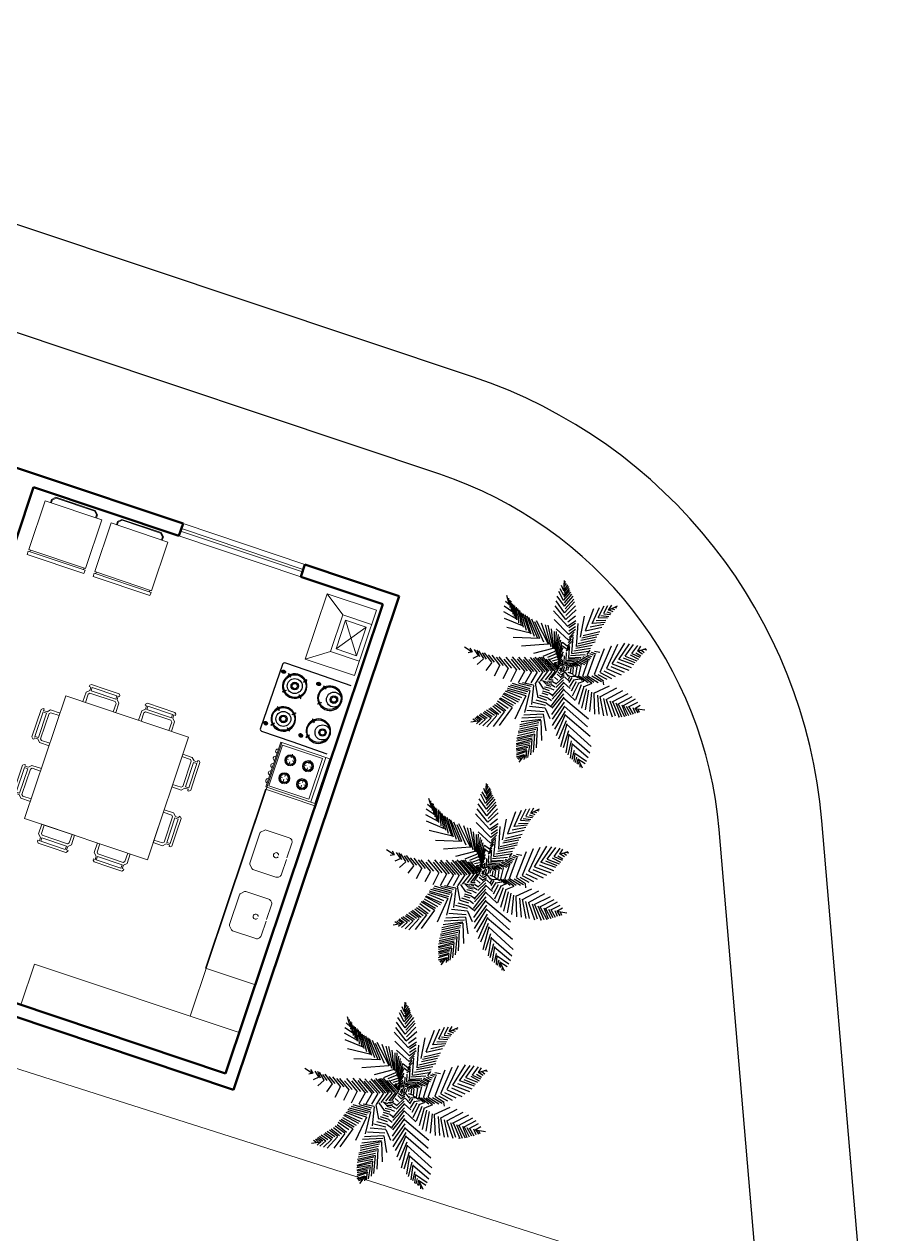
# Model space of a CAD drawing. Header units: metres. Extents: x 263639 to 269142, y 7370519 to 7372711.
# Drawn here: x 265395.38 to 265405.34, y 7371445.46 to 7371459.59 of the extents above; entities that cross this region are included whole.
import ezdxf

# ---------------------------------------------------------------- set-up
doc = ezdxf.new("R2010")
doc.units = ezdxf.units.M
for name, color, linetype, lineweight in [('Esq__0.05', 2, 'Continuous', 5), ('Esq__0.1', 134, 'Continuous', 15), ('Mob_0.05', 13, 'Continuous', 5), ('Mob_0.1', 31, 'Continuous', 9), ('Mob_Molhado_0.05', 253, 'Continuous', 5), ('Mob_Molhado_0.1', 21, 'Continuous', 13), ('Parede', 6, 'Continuous', 50)]:
    doc.layers.add(name, color=color, linetype=linetype, lineweight=lineweight)
doc.layers.add('NOI THAT', color=42, linetype='Continuous')
doc.layers.add('PY', color=104, linetype='Continuous')

# ---------------------------------------------------------------- blocks, each defined once
blk = doc.blocks.new('Geladeira')
at = {"layer": 'Mob_0.05'}
for p, q in [((-50.7, -40.9, -7.2), (18.8, -40.9, -7.2)), ((-50.7, -44.9, -7.2), (-50.7, -40.9, -7.2)), ((-48.7, -40.9, -7.2), (-48.7, -38.9, -7.2)), ((16.8, -40.9, -7.2), (16.8, -38.9, -7.2)), ((18.8, -44.9, -7.2), (18.8, -40.9, -7.2)), ((18.8, -44.9, -7.2), (18.8, -40.9, -7.2)), ((-50.7, -44.9, -7.2), (18.8, -44.9, -7.2))]:
    blk.add_line(p, q, dxfattribs=at)
at = {"layer": 'Mob_0.05', "elevation": -7.2}
for points in [[(-44, 20.6), (-44, 24.6), (-40, 28.6), (8, 28.6), (12, 24.6), (12, 20.6)], [(-43, 20.6), (-43, 24.2), (-39.5, 27.6), (7.6, 27.6), (11, 24.2), (11, 20.6)]]:
    blk.add_lwpolyline(points, dxfattribs=at)
at = {"layer": 'Mob_0.1'}
for p, q in [((18.8, 20.6, -7.2), (-50.7, 20.6, -7.2)), ((-50.7, -38.9, -7.2), (-50.7, 20.6, -7.2)), ((18.8, -38.9, -7.2), (18.8, 20.6, -7.2)), ((18.8, -38.9, -7.2), (18.8, 20.6, -7.2)), ((-50.7, -38.9, -7.2), (18.8, -38.9, -7.2))]:
    blk.add_line(p, q, dxfattribs=at)
blk = doc.blocks.new('Fogao_6_B')
at = {"layer": 'Mob_0.05', "ltscale": 0.03}
for p, q in [((-36.8, 1.4, -7.2), (-41.2, 1.4, -7.2)), ((-33.8, 3.5, -7.2), (-33.8, 7.8, -7.2)), ((-31.7, 1.4, -7.2), (-27.3, 1.4, -7.2)), ((-14, 1.4, -7.2), (-18.3, 1.4, -7.2)), ((-11.8, 3.5, -7.2), (-11.8, 7.8, -7.2)), ((-10.6, 1.4, -7.2), (-6.2, 1.4, -7.2)), ((-33.8, -0.8, -7.2), (-33.8, -5.1, -7.2)), ((-33.8, -18.1, -7.2), (-33.8, -13.8, -7.2)), ((-11.8, -0.8, -7.2), (-11.8, -5.1, -7.2)), ((-11.8, -18.1, -7.2), (-11.8, -13.8, -7.2)), ((-36.8, -20.2, -7.2), (-41.2, -20.2, -7.2)), ((-33.8, -22.4, -7.2), (-33.8, -26.7, -7.2)), ((-31.7, -20.2, -7.2), (-27.3, -20.2, -7.2)), ((-14, -20.2, -7.2), (-18.3, -20.2, -7.2)), ((-11.8, -22.4, -7.2), (-11.8, -26.7, -7.2)), ((-10.6, -20.2, -7.2), (-6.2, -20.2, -7.2))]:
    blk.add_line(p, q, dxfattribs=at)
at = {"layer": 'Mob_0.05', "elevation": -7.2}
blk.add_lwpolyline([(2, -34.4), (2, 14.6), (-47.5, 14.6), (-47.5, -34.4), (2, -34.4)], dxfattribs=at)
at = {"layer": 'Mob_0.05'}
for centre, radius in [((-33.8, 1.4, -7.2), 6.47), ((-33.8, 1.4, -7.2), 5.47), ((-33.8, 1.4, -7.2), 4.47), ((-11.8, 1.4, -7.2), 6.47), ((-11.8, 1.4, -7.2), 5.47), ((-11.8, 1.4, -7.2), 4.47), ((-33.8, -20.2, -7.2), 6.47), ((-11.8, -20.2, -7.2), 6.47), ((-33.8, -20.2, -7.2), 5.47), ((-33.8, -20.2, -7.2), 4.47), ((-11.8, -20.2, -7.2), 5.47), ((-11.8, -20.2, -7.2), 4.47)]:
    blk.add_circle(centre, radius, dxfattribs=at)
for centre in [(-39.2, -37.4, -7.2), (-30.4, -37.4, -7.2), (-21.4, -37.4, -7.2), (-12.5, -37.4, -7.2), (-3, -37.4, -7.2)]:
    blk.add_arc(centre, 2.44, 180, 0, dxfattribs=at)
at = {"layer": 'Mob_0.1'}
for p, q in [((-50, 22.6, -7.2), (-50, -37.4, -7.2)), ((4.5, 22.6, -7.2), (-50, 22.6, -7.2)), ((4.5, 22.6, -7.2), (4.5, -37.4, -7.2)), ((-50, -37.4, -7.2), (4.5, -37.4, -7.2))]:
    blk.add_line(p, q, dxfattribs=at)
at = {"layer": 'Mob_0.1', "elevation": -7.2}
blk.add_lwpolyline([(4.5, 17.6), (-50, 17.6)], dxfattribs=at)
blk = doc.blocks.new('churrasqueira')
at = {"layer": 'Mob_Molhado_0.05'}
for p, q in [((11.5, 16.8), (-23.5, -8.2)), ((11.5, -8.2), (-23.5, 16.8)), ((11.5, 16.8), (-23.5, -8.2)), ((11.5, -8.2), (-23.5, 16.8))]:
    blk.add_line(p, q, dxfattribs=at)
at = {"layer": 'Mob_Molhado_0.1'}
for p, q in [((-28.5, 21.8), (-28.5, -13.2)), ((-23.5, 16.8), (-23.5, -8.2)), ((-23.5, 16.8), (11.5, 16.8)), ((11.5, 16.8), (11.5, -8.2)), ((16.5, 21.8), (16.5, -13.2)), ((-46, -38.2), (-28.5, -13.2)), ((-28.5, -13.2), (16.5, -13.2)), ((-23.5, -8.2), (11.5, -8.2)), ((34, -38.2), (16.5, -13.2))]:
    blk.add_line(p, q, dxfattribs=at)
blk.add_lwpolyline([(34, 21.8), (34, -38.2), (-46, -38.2), (-46, 21.8)], close=True, dxfattribs=at)
blk = doc.blocks.new('Mesa 150x150')
at = {"layer": 'Mob_0.05'}
for p, q in [((-111, 76), (-112.5, 74.4)), ((-112.5, 64.1), (-112.5, 74.4)), ((-111, 76), (-80.1, 76)), ((-78.5, 74.4), (-80.1, 76)), ((-78.5, 74.4), (-78.5, 64.1)), ((-44.5, 74.4), (-43, 76)), ((-44.5, 74.4), (-44.5, 64.1)), ((-12.1, 76), (-43, 76)), ((-12.1, 76), (-10.5, 74.4)), ((-10.5, 64.1), (-10.5, 74.4)), ((-148.4, 38.6), (-146.8, 40.1)), ((-148.4, 38.6), (-148.4, 7.7)), ((-136.5, 40.1), (-146.8, 40.1)), ((13.5, 40.1), (23.7, 40.1)), ((25.3, 38.6), (23.7, 40.1)), ((25.3, 38.6), (25.3, 7.7)), ((-146.8, 6.1), (-148.4, 7.7)), ((-146.8, 6.1), (-136.5, 6.1)), ((23.7, 6.1), (13.5, 6.1)), ((23.7, 6.1), (25.3, 7.7)), ((-146.8, -27.9), (-148.4, -29.4)), ((-146.8, -27.9), (-136.5, -27.9)), ((23.7, -27.9), (13.5, -27.9)), ((23.7, -27.9), (25.3, -29.4)), ((-148.4, -60.3), (-148.4, -29.4)), ((25.3, -60.3), (25.3, -29.4)), ((-148.4, -60.3), (-146.8, -61.9)), ((-136.5, -61.9), (-146.8, -61.9)), ((13.5, -61.9), (23.7, -61.9)), ((25.3, -60.3), (23.7, -61.9)), ((-112.5, -85.9), (-112.5, -96.1)), ((-111, -97.7), (-112.5, -96.1)), ((-111, -97.7), (-80.1, -97.7)), ((-78.5, -96.1), (-80.1, -97.7)), ((-78.5, -96.1), (-78.5, -85.9)), ((-44.5, -96.1), (-44.5, -85.9)), ((-44.5, -96.1), (-43, -97.7)), ((-12.1, -97.7), (-43, -97.7)), ((-12.1, -97.7), (-10.5, -96.1)), ((-10.5, -85.9), (-10.5, -96.1))]:
    blk.add_line(p, q, dxfattribs=at)
at = {"layer": 'Mob_0.1'}
for p, q in [((-112.6, 86.1), (-114.2, 84.5)), ((-114.2, 83.1), (-114.2, 84.5)), ((-112.6, 86.1), (-95.7, 86.1)), ((-95.7, 86.1), (-78.9, 86.1)), ((-77.2, 84.5), (-78.9, 86.1)), ((-77.2, 83.1), (-77.2, 84.5)), ((-45.9, 84.5), (-44.2, 86.1)), ((-45.9, 83.1), (-45.9, 84.5)), ((-27.4, 86.1), (-44.2, 86.1)), ((-10.5, 86.1), (-27.4, 86.1)), ((-10.5, 86.1), (-8.9, 84.5)), ((-8.9, 83.1), (-8.9, 84.5)), ((-112.2, 79), (-115.5, 75.6)), ((-115.5, 64.1), (-115.5, 75.6)), ((-114.2, 83.1), (-112.2, 83.1)), ((-112.2, 79), (-112.2, 83.1)), ((-110.5, 79), (-110.6, 83.1)), ((-110.6, 83.1), (-80.6, 83.1)), ((-110.5, 79), (-80.6, 79)), ((-80.6, 83.1), (-80.6, 79)), ((-78.9, 83.1), (-78.9, 79)), ((-78.9, 83.1), (-77.2, 83.1)), ((-75.5, 75.6), (-78.9, 79)), ((-75.5, 75.6), (-75.5, 64.1)), ((-47.5, 75.6), (-44.2, 79)), ((-47.5, 75.6), (-47.5, 64.1)), ((-44.2, 83.1), (-45.9, 83.1)), ((-44.2, 83.1), (-44.2, 79)), ((-42.5, 83.1), (-42.5, 79)), ((-12.5, 83.1), (-42.5, 83.1)), ((-12.5, 79), (-42.5, 79)), ((-12.5, 79), (-12.5, 83.1)), ((-10.9, 79), (-10.9, 83.1)), ((-8.9, 83.1), (-10.9, 83.1)), ((-10.9, 79), (-7.5, 75.6)), ((-7.5, 64.1), (-7.5, 75.6)), ((13.5, 64.1), (-136.5, 64.1)), ((-136.5, 64.1), (-136.5, -85.9)), ((-47.5, 64.1), (-7.5, 64.1)), ((13.5, -85.9), (13.5, 64.1)), ((-151.4, 39.8), (-148, 43.1)), ((-136.5, 43.1), (-148, 43.1)), ((13.5, 43.1), (25, 43.1)), ((28.3, 39.8), (25, 43.1)), ((-158.5, 40.1), (-156.9, 41.8)), ((-158.5, 40.1), (-158.5, 23.3)), ((-155.5, 41.8), (-156.9, 41.8)), ((-155.5, 41.8), (-155.5, 39.8)), ((-151.4, 39.8), (-155.5, 39.8)), ((-151.4, 38.1), (-155.5, 38.1)), ((-155.5, 38.1), (-155.5, 8.1)), ((-151.4, 38.1), (-151.4, 8.1)), ((28.3, 39.8), (32.5, 39.8)), ((28.3, 38.1), (32.5, 38.1)), ((28.3, 38.1), (28.3, 8.1)), ((32.5, 41.8), (33.8, 41.8)), ((32.5, 41.8), (32.5, 39.8)), ((32.5, 38.1), (32.5, 8.1)), ((35.5, 40.1), (33.8, 41.8)), ((35.5, 40.1), (35.5, 23.3)), ((-158.5, 23.3), (-158.5, 6.5)), ((35.5, 23.3), (35.5, 6.5)), ((-156.9, 4.8), (-158.5, 6.5)), ((-155.5, 4.8), (-156.9, 4.8)), ((-155.5, 8.1), (-151.4, 8.1)), ((-155.5, 6.5), (-151.4, 6.5)), ((-155.5, 6.5), (-155.5, 4.8)), ((-148, 3.1), (-151.4, 6.5)), ((-148, 3.1), (-136.5, 3.1)), ((25, 3.1), (13.5, 3.1)), ((25, 3.1), (28.3, 6.5)), ((32.5, 8.1), (28.3, 8.1)), ((32.5, 6.5), (28.3, 6.5)), ((32.5, 6.5), (32.5, 4.8)), ((32.5, 4.8), (33.8, 4.8)), ((33.8, 4.8), (35.5, 6.5)), ((-156.9, -26.5), (-158.5, -28.2)), ((-155.5, -26.5), (-156.9, -26.5)), ((-155.5, -28.2), (-155.5, -26.5)), ((-148, -24.9), (-151.4, -28.2)), ((-148, -24.9), (-136.5, -24.9)), ((25, -24.9), (13.5, -24.9)), ((13.5, -24.9), (13.5, -64.9)), ((25, -24.9), (28.3, -28.2)), ((32.5, -26.5), (33.8, -26.5)), ((32.5, -28.2), (32.5, -26.5)), ((33.8, -26.5), (35.5, -28.2)), ((-158.5, -45), (-158.5, -28.2)), ((-155.5, -28.2), (-151.4, -28.2)), ((-155.5, -29.9), (-151.4, -29.9)), ((-155.5, -59.9), (-155.5, -29.9)), ((-151.4, -59.9), (-151.4, -29.9)), ((32.5, -28.2), (28.3, -28.2)), ((32.5, -29.9), (28.3, -29.9)), ((28.3, -59.9), (28.3, -29.9)), ((32.5, -59.9), (32.5, -29.9)), ((35.5, -45), (35.5, -28.2)), ((-158.5, -61.9), (-158.5, -45)), ((35.5, -61.9), (35.5, -45)), ((-158.5, -61.9), (-156.9, -63.5)), ((-155.5, -63.5), (-156.9, -63.5)), ((-151.4, -59.9), (-155.5, -59.9)), ((-151.4, -61.5), (-155.5, -61.5)), ((-155.5, -63.5), (-155.5, -61.5)), ((-151.4, -61.5), (-148, -64.9)), ((-136.5, -64.9), (-148, -64.9)), ((13.5, -64.9), (25, -64.9)), ((28.3, -61.5), (25, -64.9)), ((28.3, -59.9), (32.5, -59.9)), ((28.3, -61.5), (32.5, -61.5)), ((32.5, -63.5), (32.5, -61.5)), ((32.5, -63.5), (33.8, -63.5)), ((35.5, -61.9), (33.8, -63.5)), ((-136.5, -85.9), (13.5, -85.9)), ((-115.5, -85.9), (-115.5, -97.4)), ((-112.2, -100.7), (-115.5, -97.4)), ((-75.5, -97.4), (-78.9, -100.7)), ((-75.5, -97.4), (-75.5, -85.9)), ((-47.5, -97.4), (-47.5, -85.9)), ((-47.5, -97.4), (-44.2, -100.7)), ((-10.9, -100.7), (-7.5, -97.4)), ((-7.5, -85.9), (-7.5, -97.4)), ((-114.2, -104.9), (-114.2, -106.2)), ((-114.2, -104.9), (-112.2, -104.9)), ((-112.6, -107.9), (-114.2, -106.2)), ((-112.6, -107.9), (-95.7, -107.9)), ((-112.2, -100.7), (-112.2, -104.9)), ((-110.5, -100.7), (-110.6, -104.9)), ((-110.6, -104.9), (-80.6, -104.9)), ((-110.5, -100.7), (-80.6, -100.7)), ((-95.7, -107.9), (-78.9, -107.9)), ((-80.6, -104.9), (-80.6, -100.7)), ((-78.9, -104.9), (-78.9, -100.7)), ((-78.9, -104.9), (-77.2, -104.9)), ((-77.2, -106.2), (-78.9, -107.9)), ((-77.2, -104.9), (-77.2, -106.2)), ((-45.9, -104.9), (-45.9, -106.2)), ((-44.2, -104.9), (-45.9, -104.9)), ((-45.9, -106.2), (-44.2, -107.9)), ((-44.2, -104.9), (-44.2, -100.7)), ((-27.4, -107.9), (-44.2, -107.9)), ((-42.5, -104.9), (-42.5, -100.7)), ((-12.5, -100.7), (-42.5, -100.7)), ((-12.5, -104.9), (-42.5, -104.9)), ((-10.5, -107.9), (-27.4, -107.9)), ((-12.5, -100.7), (-12.5, -104.9)), ((-10.9, -100.7), (-10.9, -104.9)), ((-8.9, -104.9), (-10.9, -104.9)), ((-10.5, -107.9), (-8.9, -106.2)), ((-8.9, -104.9), (-8.9, -106.2))]:
    blk.add_line(p, q, dxfattribs=at)
blk = doc.blocks.new('A$C0AE060C1')
at = {"layer": 'PY', "color": 106}
for p, q in [((4.394, 8.908), (4.291, 9.097)), ((4.507, 9.368), (4.394, 8.935)), ((4.394, 8.908), (4.53, 9.07)), ((4.246, 8.285), (3.882, 8.488)), ((4.303, 8.583), (4.098, 8.799)), ((4.212, 7.851), (4.542, 8.339)), ((4.257, 8.285), (4.542, 8.637)), ((4.274, 8.137), (4.5, 8.435)), ((4.283, 8.491), (4.553, 8.72)), ((4.325, 8.583), (4.53, 8.854)), ((1.118, 7.892), (1.334, 7.472)), ((1.239, 7.69), (1.278, 7.852)), ((1.278, 7.578), (1.367, 7.777)), ((1.334, 7.472), (1.414, 7.716)), ((4.2, 7.851), (3.745, 8)), ((4.2, 7.432), (4.542, 7.946)), ((4.247, 7.262), (4.526, 7.721)), ((4.261, 7.721), (4.5, 8.118)), ((6.384, 6.998), (6.452, 7.946)), ((6.612, 7.364), (6.748, 8.082)), ((6.698, 7.51), (7.22, 7.721)), ((6.786, 7.616), (7.247, 7.796)), ((6.873, 7.648), (7.01, 8.149)), ((6.879, 7.721), (7.277, 7.854)), ((7.043, 7.845), (7.362, 7.901)), ((7.135, 7.879), (7.249, 8.163)), ((7.564, 8.214), (7.15, 7.93)), ((7.15, 7.911), (7.388, 7.968)), ((7.283, 8.007), (7.464, 8.063)), ((7.388, 7.968), (7.388, 7.968)), ((1.346, 7.472), (1.118, 7.608)), ((1.448, 7.269), (1.118, 7.459)), ((1.596, 7.025), (1.118, 7.269)), ((1.389, 7.405), (1.482, 7.69)), ((1.448, 7.256), (1.562, 7.621)), ((1.531, 7.187), (1.646, 7.566)), ((1.562, 7.621), (1.562, 7.621)), ((1.596, 7.012), (1.732, 7.459)), ((1.686, 6.976), (1.81, 7.423)), ((1.775, 6.902), (1.912, 7.349)), ((1.846, 6.782), (2.005, 7.269)), ((1.899, 6.703), (2.08, 7.206)), ((2.005, 6.635), (2.182, 7.119)), ((4.2, 7.432), (3.609, 7.527)), ((4.189, 6.985), (4.576, 7.594)), ((4.247, 6.834), (4.54, 7.33)), ((4.257, 6.579), (4.678, 7.269)), ((6.066, 5.996), (5.702, 7.242)), ((6.168, 6.511), (6.066, 7.689)), ((6.162, 6.546), (6.959, 7.152)), ((6.228, 6.741), (6.977, 7.237)), ((6.339, 6.921), (7.057, 7.349)), ((6.385, 7.039), (7.07, 7.418)), ((6.467, 7.206), (7.119, 7.473)), ((6.582, 7.349), (7.167, 7.56)), ((6.624, 7.418), (7.197, 7.664)), ((7.197, 7.664), (7.197, 7.664)), ((1.823, 6.782), (1.129, 7.08)), ((2.096, 6.497), (1.243, 6.782)), ((2.437, 6.199), (1.391, 6.524)), ((2.108, 6.497), (2.278, 7.066)), ((2.169, 6.436), (2.373, 6.989)), ((2.32, 6.368), (2.501, 6.976)), ((2.437, 6.199), (2.619, 6.944)), ((2.537, 6.17), (2.679, 6.883)), ((2.652, 6.083), (2.794, 6.834)), ((2.779, 5.996), (2.915, 6.822)), ((2.882, 5.959), (2.971, 6.796)), ((3.024, 5.903), (3.086, 6.759)), ((3.188, 5.753), (3.165, 6.701)), ((3.29, 5.741), (3.25, 6.691)), ((3.268, 6.728), (3.268, 6.714)), ((3.405, 5.723), (3.343, 6.691)), ((3.495, 5.658), (3.45, 6.606)), ((3.45, 6.606), (3.45, 6.592)), ((3.583, 5.654), (3.556, 6.561)), ((4.246, 6.579), (3.598, 6.673)), ((4.178, 6.985), (3.609, 7.08)), ((4.296, 6.418), (4.655, 6.989)), ((4.314, 6.186), (4.792, 6.971)), ((4.362, 6.064), (4.77, 6.703)), ((4.382, 5.861), (4.871, 6.673)), ((5.929, 5.509), (5.417, 6.728)), ((6.035, 6.091), (6.879, 6.83)), ((6.06, 5.99), (6.839, 6.666)), ((6.073, 6.275), (6.901, 6.921)), ((6.135, 6.455), (6.941, 7.045)), ((3.698, 5.636), (3.649, 6.263)), ((4.337, 6.186), (3.666, 6.308)), ((3.802, 5.55), (3.734, 6.105)), ((4.382, 5.861), (3.78, 5.983)), ((4.438, 5.76), (4.832, 6.418)), ((4.462, 5.59), (4.951, 6.416)), ((4.513, 5.475), (4.921, 6.17)), ((4.564, 5.333), (5.042, 6.132)), ((4.602, 5.226), (5.049, 5.977)), ((5.804, 5.238), (5.269, 6.051)), ((5.856, 5.332), (6.786, 5.94)), ((5.931, 5.456), (6.813, 6.151)), ((5.939, 5.503), (6.831, 6.413)), ((5.958, 5.741), (6.76, 6.474)), ((0.939, 4.802), (0.573, 5.37)), ((1.008, 4.81), (0.676, 5.4)), ((1.123, 4.81), (0.751, 5.419)), ((1.242, 4.783), (0.796, 5.446)), ((0.796, 5.446), (0.796, 5.446)), ((1.314, 4.792), (0.928, 5.475)), ((1.438, 4.779), (1.021, 5.456)), ((1.545, 4.745), (1.083, 5.503)), ((1.083, 5.503), (1.083, 5.484)), ((1.646, 4.761), (1.199, 5.512)), ((1.77, 4.761), (1.327, 5.512)), ((1.895, 4.726), (1.401, 5.541)), ((2.014, 4.724), (1.531, 5.524)), ((2.129, 4.724), (1.646, 5.543)), ((2.277, 4.669), (1.736, 5.579)), ((2.32, 4.686), (1.899, 5.561)), ((3.188, 5.753), (1.926, 5.888)), ((2.448, 4.649), (2.08, 5.58)), ((2.596, 4.65), (2.245, 5.541)), ((3.495, 5.644), (2.392, 5.55)), ((2.727, 4.649), (2.51, 5.475)), ((2.914, 4.65), (2.739, 5.408)), ((3.791, 5.55), (2.87, 5.346)), ((3.29, 5.143), (3.916, 5.495)), ((3.78, 5.021), (4.052, 5.374)), ((4.462, 5.59), (3.87, 5.712)), ((4.564, 5.333), (3.927, 5.495)), ((4.052, 5.374), (4.052, 5.374)), ((4.655, 5.116), (5.133, 5.915)), ((4.695, 5.046), (5.138, 5.779)), ((4.724, 4.927), (5.19, 5.726)), ((4.77, 4.866), (5.213, 5.654)), ((4.792, 4.778), (5.258, 5.563)), ((4.859, 4.742), (5.213, 5.369)), ((5.702, 5.089), (5.281, 5.577)), ((5.611, 4.994), (5.304, 5.346)), ((5.807, 5.152), (6.622, 5.419)), ((5.812, 5.219), (6.815, 5.806)), ((5.829, 5.208), (6.698, 5.599)), ((6.433, 4.631), (6.767, 5.389)), ((6.704, 4.707), (7.166, 5.617)), ((7.07, 4.896), (7.564, 5.787)), ((7.357, 5.086), (7.818, 5.787)), ((7.468, 5.731), (7.468, 5.731)), ((7.643, 5.238), (8.073, 5.825)), ((7.946, 5.351), (8.312, 5.844)), ((7.946, 5.351), (8.551, 5.105)), ((8.073, 5.825), (8.073, 5.825)), ((8.116, 5.4), (8.625, 5.201)), ((8.201, 5.484), (8.551, 5.844)), ((8.201, 5.484), (8.694, 5.276)), ((8.368, 5.506), (8.762, 5.344)), ((8.439, 5.541), (8.694, 5.825)), ((8.439, 5.541), (8.853, 5.389)), ((8.585, 5.58), (8.931, 5.45)), ((8.662, 5.617), (8.869, 5.806)), ((8.662, 5.617), (9.14, 5.749)), ((8.662, 5.617), (8.997, 5.522)), ((8.864, 5.667), (9.046, 5.611)), ((9.006, 5.704), (9.135, 5.686)), ((0, 5.029), (0.43, 4.877)), ((0.242, 4.953), (0.1, 5.115)), ((0.357, 4.935), (0.14, 5.17)), ((0.414, 4.915), (0.175, 5.238)), ((0.43, 4.877), (0.191, 4.84)), ((0.574, 4.885), (0.281, 5.276)), ((0.653, 4.858), (0.287, 4.783)), ((0.939, 4.802), (0.35, 4.707)), ((0.653, 4.858), (0.366, 5.276)), ((0.725, 4.866), (0.459, 5.313)), ((1.242, 4.783), (0.51, 4.612)), ((0.818, 4.848), (0.534, 5.332)), ((1.545, 4.745), (0.685, 4.536)), ((3.033, 4.686), (2.984, 5.295)), ((3.169, 4.669), (3.137, 5.2)), ((3.299, 4.705), (3.299, 5.133)), ((3.424, 4.669), (3.424, 5.105)), ((3.556, 4.724), (3.556, 5.028)), ((3.678, 4.688), (3.662, 5.029)), ((3.786, 4.724), (3.786, 5.009)), ((3.917, 4.707), (3.885, 5.01)), ((4.017, 4.724), (4.004, 4.953)), ((4.041, 4.981), (4.155, 5.211)), ((4.108, 4.726), (4.045, 5.01)), ((4.655, 5.116), (4.087, 5.306)), ((4.155, 5.211), (4.143, 4.954)), ((4.181, 4.742), (4.167, 4.885)), ((4.283, 4.726), (4.188, 4.972)), ((4.724, 4.927), (4.223, 5.103)), ((4.792, 4.778), (4.291, 4.954)), ((4.345, 4.724), (4.309, 4.904)), ((4.906, 4.669), (4.382, 4.832)), ((4.906, 4.669), (5.258, 5.279)), ((4.947, 4.655), (5.138, 4.959)), ((4.968, 4.612), (5.191, 4.913)), ((5.143, 4.764), (5.35, 4.612)), ((5.213, 4.805), (5.167, 4.927)), ((5.191, 4.913), (5.191, 4.913)), ((5.349, 4.845), (5.213, 5.062)), ((5.223, 4.783), (5.685, 4.65)), ((5.474, 4.913), (5.247, 5.197)), ((5.359, 4.792), (5.82, 4.686)), ((5.366, 4.821), (6.019, 4.764)), ((5.448, 4.848), (6.113, 4.829)), ((5.462, 4.877), (6.258, 4.896)), ((5.563, 4.935), (6.339, 4.99)), ((5.621, 4.991), (6.449, 5.086)), ((5.727, 5.046), (6.534, 5.189)), ((5.732, 5.067), (6.656, 5.332)), ((5.987, 4.591), (6.051, 4.784)), ((6.131, 4.593), (6.226, 4.877)), ((6.656, 5.332), (6.656, 5.332)), ((6.879, 4.755), (7.172, 4.525)), ((7.03, 4.81), (7.336, 4.575)), ((7.07, 4.896), (7.468, 4.593)), ((7.274, 4.953), (7.668, 4.686)), ((7.357, 5.086), (7.962, 4.745)), ((7.54, 5.133), (8.138, 4.848)), ((7.643, 5.238), (8.312, 4.953)), ((7.845, 5.276), (8.421, 5.021)), ((1.895, 4.726), (0.924, 4.46)), ((2.277, 4.669), (1.353, 4.328)), ((2.596, 4.65), (1.863, 4.271)), ((2.914, 4.65), (2.5, 4.271)), ((3.481, 3.861), (2.501, 4.165)), ((3.71, 3.962), (2.707, 4.265)), ((3.866, 4.022), (3.011, 4.345)), ((3.169, 4.669), (3.073, 4.385)), ((4.092, 4.095), (3.121, 4.417)), ((3.424, 4.669), (3.36, 4.479)), ((3.36, 4.479), (3.36, 4.479)), ((4.221, 4.128), (3.445, 4.469)), ((4.411, 4.19), (3.567, 4.531)), ((3.678, 4.688), (3.631, 4.498)), ((3.631, 4.498), (3.631, 4.498)), ((3.917, 4.707), (3.901, 4.536)), ((4.513, 4.239), (4.03, 4.488)), ((4.108, 4.726), (4.06, 4.536)), ((4.681, 4.265), (4.188, 4.531)), ((4.267, 4.726), (4.22, 4.517)), ((4.395, 4.204), (4.22, 3.796)), ((4.506, 4.707), (4.411, 4.498)), ((4.666, 4.247), (4.522, 3.946)), ((4.757, 4.289), (4.553, 4.432)), ((4.681, 4.631), (4.586, 4.422)), ((4.904, 4.284), (4.697, 4.436)), ((4.713, 4.462), (4.793, 4.634)), ((4.888, 4.29), (4.745, 4.075)), ((4.809, 4.483), (5.127, 4.483)), ((4.961, 4.308), (4.859, 4.432)), ((4.873, 4.548), (5.048, 4.548)), ((4.936, 4.397), (5.159, 4.397)), ((4.936, 4.171), (4.936, 3.962)), ((4.968, 4.268), (5.175, 4.29)), ((5.032, 4.182), (5.175, 4.204)), ((5.049, 4.618), (5.125, 4.724)), ((5.127, 4.548), (5.175, 4.719)), ((5.223, 4.548), (5.127, 4.462)), ((5.239, 4.333), (5.143, 4.268)), ((5.191, 4.548), (5.255, 4.698)), ((5.302, 4.268), (5.191, 4.161)), ((5.244, 4.277), (5.209, 4.258)), ((5.223, 4.526), (5.414, 4.591)), ((5.231, 4.742), (5.475, 4.637)), ((5.324, 4.221), (5.231, 4.078)), ((5.239, 4.526), (5.239, 4.311)), ((5.35, 4.182), (5.239, 3.989)), ((5.311, 4.488), (5.297, 4.289)), ((5.334, 4.483), (5.653, 4.569)), ((5.334, 4.483), (5.414, 4.096)), ((5.399, 4.45), (5.515, 4.041)), ((5.462, 4.419), (5.828, 4.526)), ((5.478, 4.419), (5.605, 3.925)), ((5.563, 4.382), (5.732, 3.848)), ((5.621, 4.333), (6.083, 4.462)), ((5.621, 4.333), (5.844, 3.774)), ((5.754, 4.308), (6.037, 3.631)), ((5.86, 4.268), (6.672, 4.462)), ((5.86, 4.268), (6.242, 3.538)), ((5.896, 4.575), (6.011, 4.488)), ((5.987, 4.591), (6.131, 4.462)), ((6.024, 4.221), (6.405, 3.489)), ((6.073, 4.575), (6.215, 4.488)), ((6.131, 4.593), (6.433, 4.46)), ((6.175, 4.165), (6.582, 3.451)), ((6.274, 4.161), (7.357, 4.44)), ((6.29, 4.161), (6.767, 3.366)), ((6.303, 4.593), (6.534, 4.506)), ((6.433, 4.631), (6.767, 4.479)), ((6.569, 4.649), (6.901, 4.488)), ((6.72, 4.707), (7.054, 4.479)), ((6.765, 4.128), (7.794, 4.263)), ((2.93, 3.621), (1.799, 3.716)), ((3.086, 3.681), (2.08, 3.898)), ((3.312, 3.791), (2.213, 4.057)), ((2.914, 3.624), (2.309, 2.12)), ((3.296, 3.796), (2.707, 2.399)), ((3.072, 2.477), (3.652, 3.942)), ((4.06, 4.075), (3.742, 3.387)), ((4.586, 3.488), (3.885, 3.583)), ((4.615, 3.631), (4.105, 3.718)), ((4.22, 3.796), (4.22, 3.796)), ((4.22, 3.796), (4.22, 3.796)), ((4.681, 3.773), (4.299, 3.867)), ((4.752, 3.898), (4.473, 3.954)), ((4.777, 4), (4.602, 4.038)), ((4.666, 3.773), (4.809, 3.507)), ((4.819, 4.059), (4.739, 4.097)), ((4.936, 3.602), (4.777, 3.259)), ((4.907, 3.65), (4.779, 3.364)), ((4.793, 3.981), (4.857, 3.735)), ((4.907, 3.917), (4.841, 3.613)), ((4.904, 3.731), (5.334, 3.817)), ((4.92, 3.903), (5.239, 3.968)), ((4.936, 3.602), (5.462, 3.645)), ((4.952, 4.032), (5.191, 4.075)), ((5.373, 4.097), (5.311, 3.954)), ((5.311, 3.954), (5.461, 4.022)), ((5.43, 4.096), (5.318, 3.86)), ((5.461, 4.022), (5.386, 3.793)), ((5.525, 4.01), (5.414, 3.71)), ((5.563, 3.935), (5.515, 3.65)), ((5.621, 3.925), (5.557, 3.516)), ((5.692, 3.83), (5.639, 3.47)), ((5.764, 3.817), (5.701, 3.409)), ((5.834, 3.718), (5.794, 3.42)), ((5.908, 3.71), (5.844, 3.344)), ((5.971, 3.594), (5.935, 3.327)), ((6.432, 4.134), (6.888, 3.383)), ((6.636, 4.059), (7.03, 3.364)), ((6.752, 4.053), (7.181, 3.323)), ((6.888, 4.022), (7.336, 3.309)), ((7.134, 3.989), (7.564, 3.28)), ((7.15, 3.989), (8.296, 3.946)), ((7.389, 3.83), (7.73, 3.24)), ((7.58, 3.796), (8.439, 3.71)), ((7.595, 3.796), (7.85, 3.216)), ((7.783, 3.65), (7.947, 3.203)), ((7.962, 3.602), (8.583, 3.516)), ((7.962, 3.602), (8.073, 3.173)), ((2.07, 3.147), (1.162, 2.995)), ((2.516, 3.412), (1.353, 3.336)), ((2.222, 3.222), (1.354, 3.203)), ((2.054, 3.151), (1.529, 1.883)), ((2.652, 3.489), (1.673, 3.557)), ((2.5, 3.409), (1.847, 1.926)), ((4.447, 3.06), (3.481, 2.967)), ((4.522, 3.204), (3.599, 3.166)), ((4.549, 3.346), (3.773, 3.383)), ((4.506, 3.204), (4.809, 2.863)), ((4.586, 3.507), (4.777, 3.28)), ((4.943, 3.507), (4.779, 3.06)), ((4.984, 3.409), (4.809, 2.893)), ((5.023, 3.271), (4.881, 2.793)), ((5.08, 3.194), (4.936, 2.592)), ((4.984, 3.409), (5.796, 3.409)), ((5.138, 2.986), (5.023, 2.452)), ((5.08, 3.194), (6.178, 3.173)), ((6.035, 3.538), (6.035, 3.301)), ((6.067, 3.538), (6.306, 3.473)), ((6.139, 3.451), (6.139, 3.259)), ((6.226, 3.387), (6.226, 3.151)), ((6.33, 3.259), (6.365, 2.992)), ((8.089, 3.507), (8.164, 3.135)), ((8.216, 3.409), (8.28, 3.087)), ((8.248, 3.409), (8.662, 3.344)), ((8.355, 3.29), (8.355, 3.079)), ((8.455, 3.237), (8.742, 3.173)), ((8.471, 3.237), (8.455, 3.022)), ((8.455, 3.237), (8.79, 2.893)), ((8.572, 3.098), (8.572, 2.973)), ((8.687, 3.004), (8.687, 2.899)), ((1.123, 2.433), (0.857, 2.415)), ((1.29, 2.578), (0.876, 2.483)), ((1.394, 2.651), (0.946, 2.613)), ((1.688, 2.844), (0.971, 2.711)), ((1.801, 2.936), (1.088, 2.88)), ((1.29, 2.571), (1.099, 1.905)), ((1.672, 2.85), (1.29, 1.883)), ((4.363, 2.635), (3.408, 2.275)), ((4.371, 2.756), (3.441, 2.539)), ((4.427, 2.919), (3.455, 2.768)), ((4.331, 2.433), (3.467, 2.061)), ((4.363, 2.635), (4.952, 2.009)), ((5.085, 2.396), (4.907, 2.309)), ((5.239, 2.893), (5.095, 2.378)), ((5.302, 2.738), (5.213, 2.241)), ((5.255, 2.893), (6.608, 2.829)), ((5.43, 2.657), (5.318, 2.034)), ((5.446, 2.657), (6.847, 2.55)), ((5.554, 2.508), (5.479, 1.9)), ((5.717, 2.421), (5.637, 1.647)), ((5.732, 2.421), (7.022, 2.27)), ((6.847, 2.55), (6.847, 2.55)), ((0.857, 2.167), (0.702, 2.129)), ((1.067, 2.351), (0.717, 2.009)), ((0.933, 2.253), (0.804, 2.253)), ((1.067, 2.351), (0.828, 2.313)), ((1.067, 2.351), (0.955, 1.934)), ((1.529, 1.883), (1.529, 1.883)), ((4.315, 2.294), (3.471, 1.82)), ((4.269, 2.098), (3.529, 1.664)), ((4.267, 1.953), (3.551, 1.403)), ((4.267, 1.953), (4.936, 1.327)), ((4.315, 2.275), (4.968, 1.649)), ((5.873, 2.253), (5.811, 1.54)), ((6.019, 2.227), (5.987, 1.368)), ((6.019, 2.227), (7.166, 1.969)), ((6.179, 2.042), (6.144, 1.291)), ((6.322, 1.991), (7.213, 1.733)), ((6.338, 1.991), (6.322, 1.239)), ((6.463, 1.807), (6.423, 1.205)), ((4.256, 1.757), (3.645, 1.291)), ((4.267, 1.63), (3.646, 1.081)), ((4.256, 1.453), (3.707, 0.969)), ((4.236, 1.327), (3.758, 0.834)), ((4.236, 1.346), (4.809, 0.796)), ((4.252, 1.649), (4.888, 1.024)), ((4.952, 1.196), (4.952, 1.196)), ((6.576, 1.755), (6.545, 1.131)), ((6.576, 1.755), (7.245, 1.54)), ((6.715, 1.54), (6.64, 1.08)), ((6.799, 1.475), (6.752, 1.046)), ((6.799, 1.475), (7.277, 1.325)), ((6.897, 1.31), (6.831, 1.025)), ((7.022, 1.239), (6.959, 0.981)), ((7.006, 1.239), (7.277, 1.174)), ((7.006, 1.239), (7.261, 0.895)), ((3.646, 1.081), (3.646, 1.118)), ((4.256, 1.149), (3.809, 0.776)), ((4.252, 1.062), (3.869, 0.664)), ((4.269, 0.919), (3.95, 0.578)), ((4.283, 0.796), (3.997, 0.474)), ((4.309, 0.596), (4.079, 0.398)), ((4.252, 1.062), (4.745, 0.607)), ((4.267, 0.796), (4.634, 0.436)), ((7.11, 1.093), (7.048, 0.919)), ((7.189, 1.006), (7.203, 0.845)), ((3.997, 0.474), (3.997, 0.474)), ((4.299, 0.474), (4.14, 0.284)), ((4.318, 0.33), (4.194, 0.224)), ((4.299, 0.493), (4.538, 0.284)), ((4.299, 0.493), (4.379, 0))]:
    blk.add_line(p, q, dxfattribs=at)

msp = doc.modelspace()

# ---------------------------------------------------------------- linework, layer by layer
for p, q in [((265400.228, 7371454.331), (265348.671, 7371471.58)), ((265403.96, 7371444.631), (265403.488, 7371450.186))]:
    msp.add_line(p, q)
msp.add_lwpolyline([(265284.92, 7371511.784), (265306.043, 7371411.529, 0.416998), (265313.207, 7371406.907), (265401.488, 7371426.385, 0.375949), (265406.174, 7371432.752), (265404.684, 7371450.287, 0.299278), (265400.609, 7371455.469), (265349.052, 7371472.718, -0.101913), (265346.958, 7371473.933), (265296.704, 7371518.825, 0.346919), (265289.286, 7371519.28), (265287.37, 7371517.951, 0.30164)], format="xyb", close=True)
msp.add_lwpolyline([(265398.634, 7371453.222), (265398.634, 7371453.222)])
msp.add_arc((265398.705, 7371449.779), 4.8, 4.857, 71.5022)
at = {"layer": 'Esq__0.05'}
for points in [[(265397.23, 7371453.755), (265398.653, 7371453.278)], [(265398.605, 7371453.135), (265397.183, 7371453.612)]]:
    msp.add_lwpolyline(points, dxfattribs=at)
at = {"layer": 'Esq__0.1'}
for points in [[(265398.624, 7371453.192), (265397.202, 7371453.669)], [(265397.211, 7371453.698), (265398.634, 7371453.221)], [(265394.553, 7371447.627), (265403.96, 7371444.631)]]:
    msp.add_lwpolyline(points, dxfattribs=at)
at = {"layer": 'Mob_Molhado_0.05'}
for centre in [(265398.316, 7371449.884), (265398.078, 7371449.166)]:
    msp.add_arc(centre, 0.0302, 3.1515, 319.7669, dxfattribs=at)
at = {"layer": 'Mob_Molhado_0.1'}
for p, q in [((265397.312, 7371448.005), (265398.383, 7371451.198)), ((265398.194, 7371450.655), (265397.493, 7371448.566)), ((265398.767, 7371450.462), (265398.194, 7371450.655)), ((265395.498, 7371448.614), (265397.885, 7371447.813)), ((265397.493, 7371448.566), (265398.066, 7371448.374))]:
    msp.add_line(p, q, dxfattribs=at)
at = {"layer": 'Mob_Molhado_0.1', "ltscale": 0.03}
for points in [[(265398.443, 7371449.852), (265398.501, 7371450.024, 0.414214), (265398.469, 7371450.087), (265398.2, 7371450.178, 0.198912), (265398.185, 7371450.177), (265398.136, 7371450.152, 0.198912), (265398.126, 7371450.141), (265398.009, 7371449.793, 0.198912), (265398.01, 7371449.778), (265398.035, 7371449.729, 0.198912), (265398.046, 7371449.719), (265398.315, 7371449.629, 0.414214), (265398.379, 7371449.661), (265398.437, 7371449.833)], [(265398.206, 7371449.134), (265398.263, 7371449.306, 0.414214), (265398.231, 7371449.37), (265397.962, 7371449.46, 0.198912), (265397.947, 7371449.459), (265397.898, 7371449.435, 0.198912), (265397.888, 7371449.423), (265397.772, 7371449.076, 0.198912), (265397.773, 7371449.06), (265397.797, 7371449.012, 0.198912), (265397.809, 7371449.002), (265398.078, 7371448.911, 0.414214), (265398.141, 7371448.943), (265398.199, 7371449.115)]]:
    msp.add_lwpolyline(points, format="xyb", dxfattribs=at)
at = {"layer": 'Mob_Molhado_0.1'}
msp.add_lwpolyline([(265395.498, 7371448.614), (265395.337, 7371448.136)], dxfattribs=at)
at = {"layer": 'NOI THAT'}
msp.add_line((265398.39, 7371452.109), (265398.133, 7371451.368), dxfattribs=at)
at = {"layer": 'NOI THAT', "linetype": 'Continuous'}
for p, q in [((265398.781, 7371452.005), (265398.429, 7371452.128)), ((265399.191, 7371451.863), (265398.781, 7371452.005)), ((265398.504, 7371451.207), (265398.151, 7371451.33)), ((265398.913, 7371451.065), (265398.504, 7371451.207))]:
    msp.add_line(p, q, dxfattribs=at)
for points in [[(265398.409, 7371452.042, -0.070182), (265398.417, 7371452.037, -0.081942), (265398.423, 7371452.032, -0.106897), (265398.426, 7371452.025, -0.135195), (265398.426, 7371452.018, -0.135195), (265398.422, 7371452.013, -0.106897), (265398.415, 7371452.01, -0.081942), (265398.407, 7371452.009, -0.070182), (265398.398, 7371452.011, -0.070182), (265398.39, 7371452.015, -0.081942), (265398.384, 7371452.021, -0.106897), (265398.381, 7371452.028, -0.135195), (265398.381, 7371452.034, -0.135195), (265398.385, 7371452.039, -0.106897), (265398.392, 7371452.042, -0.081942), (265398.4, 7371452.043, -0.070182)], [(265398.818, 7371451.899, -0.070182), (265398.827, 7371451.895, -0.081942), (265398.832, 7371451.889, -0.106897), (265398.835, 7371451.882, -0.135195), (265398.835, 7371451.876, -0.135195), (265398.832, 7371451.871, -0.106897), (265398.825, 7371451.867, -0.081942), (265398.817, 7371451.867, -0.070182), (265398.808, 7371451.868, -0.070182), (265398.799, 7371451.873, -0.081942), (265398.793, 7371451.878, -0.106897), (265398.79, 7371451.885, -0.135195), (265398.791, 7371451.891, -0.135195), (265398.794, 7371451.897, -0.106897), (265398.801, 7371451.9, -0.081942), (265398.809, 7371451.901, -0.070182)], [(265398.189, 7371451.41, 0.070182), (265398.198, 7371451.408, 0.081942), (265398.206, 7371451.409, 0.106897), (265398.213, 7371451.413, 0.135195), (265398.217, 7371451.418, 0.135195), (265398.217, 7371451.424, 0.106897), (265398.214, 7371451.431, 0.081942), (265398.208, 7371451.436, 0.070182), (265398.2, 7371451.441, 0.070182), (265398.191, 7371451.442, 0.081942), (265398.183, 7371451.442, 0.106897), (265398.176, 7371451.438, 0.135195), (265398.172, 7371451.433, 0.135195), (265398.172, 7371451.427, 0.106897), (265398.175, 7371451.42, 0.081942), (265398.181, 7371451.414, 0.070182)], [(265398.599, 7371451.268, 0.070182), (265398.608, 7371451.266, 0.081942), (265398.616, 7371451.267, 0.106897), (265398.623, 7371451.27, 0.135195), (265398.626, 7371451.275, 0.135195), (265398.627, 7371451.281, 0.106897), (265398.624, 7371451.288, 0.081942), (265398.618, 7371451.294, 0.070182), (265398.609, 7371451.298, 0.070182), (265398.6, 7371451.3, 0.081942), (265398.592, 7371451.299, 0.106897), (265398.585, 7371451.296, 0.135195), (265398.582, 7371451.291, 0.135195), (265398.582, 7371451.284, 0.106897), (265398.585, 7371451.277, 0.081942), (265398.59, 7371451.272, 0.070182)]]:
    msp.add_lwpolyline(points, format="xyb", close=True, dxfattribs=at)
for points in [[(265398.4, 7371452.01), (265398.41, 7371452.041), (265398.407, 7371452.042), (265398.396, 7371452.012)], [(265398.809, 7371451.868), (265398.82, 7371451.899), (265398.816, 7371451.9), (265398.805, 7371451.869)], [(265398.201, 7371451.44), (265398.191, 7371451.409), (265398.187, 7371451.411), (265398.198, 7371451.441)], [(265398.611, 7371451.298), (265398.6, 7371451.267), (265398.596, 7371451.268), (265398.607, 7371451.299)]]:
    msp.add_lwpolyline(points, close=True, dxfattribs=at)
at = {"layer": 'NOI THAT'}
for points in [[(265398.48, 7371451.964), (265398.462, 7371452.002), (265398.468, 7371452.004), (265398.486, 7371451.967)], [(265398.673, 7371451.93), (265398.636, 7371451.912), (265398.639, 7371451.906), (265398.676, 7371451.924)], [(265398.393, 7371451.794), (265398.43, 7371451.812), (265398.433, 7371451.807), (265398.396, 7371451.789)], [(265398.583, 7371451.752), (265398.601, 7371451.715), (265398.607, 7371451.717), (265398.589, 7371451.754)], [(265398.89, 7371451.822), (265398.872, 7371451.859), (265398.877, 7371451.862), (265398.895, 7371451.825)], [(265398.33, 7371451.613), (265398.348, 7371451.576), (265398.354, 7371451.579), (265398.336, 7371451.616)], [(265398.803, 7371451.652), (265398.84, 7371451.67), (265398.842, 7371451.665), (265398.805, 7371451.647)], [(265398.506, 7371451.529), (265398.543, 7371451.547), (265398.546, 7371451.541), (265398.508, 7371451.523)], [(265398.74, 7371451.471), (265398.758, 7371451.434), (265398.763, 7371451.437), (265398.745, 7371451.474)], [(265398.293, 7371451.426), (265398.256, 7371451.408), (265398.259, 7371451.402), (265398.296, 7371451.421)], [(265398.466, 7371451.333), (265398.448, 7371451.371), (265398.453, 7371451.373), (265398.471, 7371451.336)], [(265398.702, 7371451.284), (265398.665, 7371451.266), (265398.668, 7371451.26), (265398.705, 7371451.278)]]:
    msp.add_lwpolyline(points, close=True, dxfattribs=at)
at = {"layer": 'NOI THAT', "linetype": 'Continuous'}
for centre, radius in [((265398.534, 7371451.859), 0.132), ((265398.534, 7371451.859), 0.0875), ((265398.534, 7371451.859), 0.0437), ((265398.534, 7371451.859), 0.031), ((265398.944, 7371451.717), 0.132), ((265398.991, 7371451.701), 0.0875), ((265398.401, 7371451.475), 0.132), ((265398.991, 7371451.701), 0.0437), ((265398.991, 7371451.701), 0.031), ((265398.401, 7371451.475), 0.0875), ((265398.401, 7371451.475), 0.0437), ((265398.401, 7371451.475), 0.031), ((265398.81, 7371451.332), 0.132), ((265398.858, 7371451.317), 0.0875), ((265398.858, 7371451.317), 0.0437), ((265398.858, 7371451.317), 0.031)]:
    msp.add_circle(centre, radius, dxfattribs=at)
at = {"layer": 'NOI THAT'}
for centre, start, end in [((265398.419, 7371452.099), 70.8322, 160.8322), ((265398.161, 7371451.358), 160.8322, 250.8322)]:
    msp.add_arc(centre, 0.0301, start, end, dxfattribs=at)
at = {"layer": 'NOI THAT', "linetype": 'Continuous'}
for centre, radius, start, end in [((265398.403, 7371452.026), 0.0117, 80.5499, 241.1144), ((265398.403, 7371452.026), 0.0117, 260.7424, 60.922), ((265398.534, 7371451.859), 0.143, 133.3118, 130.7651), ((265398.813, 7371451.884), 0.0117, 80.5499, 241.1144), ((265398.813, 7371451.884), 0.0117, 260.7424, 60.922), ((265398.944, 7371451.717), 0.143, 133.3118, 130.7651), ((265398.401, 7371451.475), 0.143, 190.8993, 188.3526), ((265398.81, 7371451.332), 0.143, 190.8993, 188.3526), ((265398.194, 7371451.425), 0.0117, 80.5499, 241.1144), ((265398.194, 7371451.425), 0.0117, 260.7424, 60.922), ((265398.604, 7371451.283), 0.0117, 80.5499, 241.1144), ((265398.604, 7371451.283), 0.0117, 260.7424, 60.922)]:
    msp.add_arc(centre, radius, start, end, dxfattribs=at)
at = {"layer": 'Parede'}
for p, q in [((265397.231, 7371453.755), (265395.533, 7371454.324)), ((265397.183, 7371453.612), (265395.485, 7371454.182)), ((265399.752, 7371452.909), (265398.653, 7371453.278)), ((265399.562, 7371452.814), (265398.605, 7371453.135)), ((265397.819, 7371447.146), (265399.752, 7371452.909)), ((265397.725, 7371447.336), (265399.562, 7371452.814)), ((265395.26, 7371448.163), (265397.725, 7371447.336)), ((265395.212, 7371448.02), (265397.819, 7371447.146))]:
    msp.add_line(p, q, dxfattribs=at)
for points in [[(265395.533, 7371454.324), (265387.806, 7371456.915)], [(265395.072, 7371452.949), (265395.485, 7371454.182)], [(265397.183, 7371453.612), (265397.231, 7371453.755)], [(265398.605, 7371453.135), (265398.653, 7371453.278)]]:
    msp.add_lwpolyline(points, dxfattribs=at)

# ---------------------------------------------------------------- block references
at = {"xscale": 0.2381320887682649, "yscale": 0.2381320887682649, "zscale": 0.2381320887682649, "rotation": 71.45923321351376}
for p in [(265402.287, 7371450.591), (265401.378, 7371448.222), (265400.427, 7371445.671)]:
    msp.add_blockref('A$C0AE060C1', p, dxfattribs=at)
at = {"layer": 'Mob_0.1', "xscale": 0.010071942448723, "yscale": 0.010071942448723, "zscale": 0.010071942448723}
for name, p, rotation in [('Geladeira', (265396.038, 7371453.662, 0.072), 341.4592332135138), ('Geladeira', (265396.808, 7371453.404, 0.072), 341.4592332135138), ('Mesa 150x150', (265396.245, 7371450.166), 251.4592332135138)]:
    msp.add_blockref(name, p, dxfattribs=dict(at, rotation=rotation))
at = {"layer": 'Mob_Molhado_0.1', "xscale": 0.010071942448723, "yscale": 0.010071942448723, "zscale": 0.010071942448723, "rotation": 251.4592332135138}
for name, p in [('churrasqueira', (265399.131, 7371452.376)), ('Fogao_6_B', (265398.567, 7371450.605, 0.072))]:
    msp.add_blockref(name, p, dxfattribs=at)

doc.saveas('drawing.dxf')
